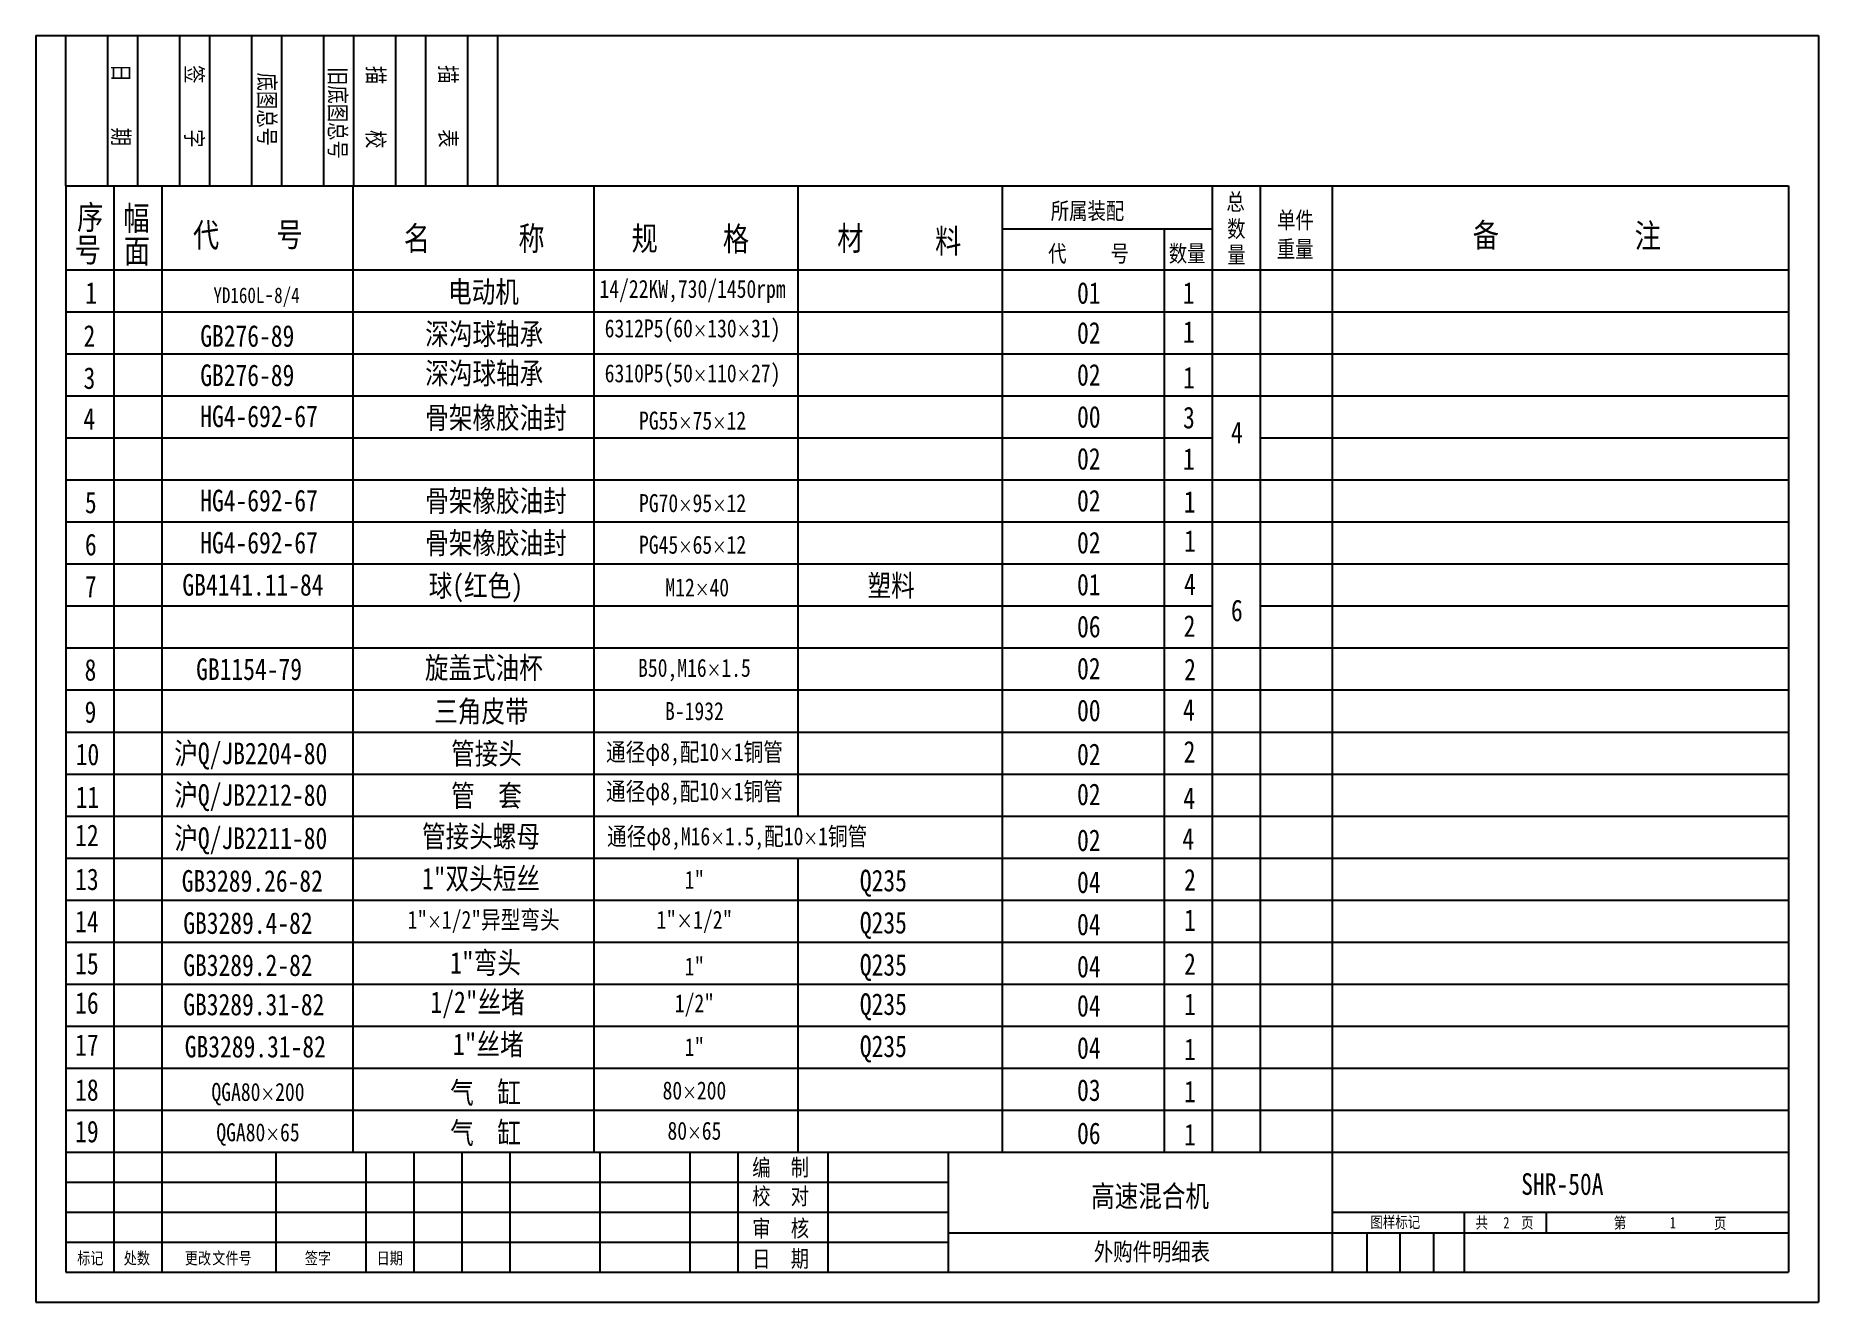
# Model space of a CAD drawing. Extents: x 196 to 493, y 195 to 406.
import ezdxf

# ---------------------------------------------------------------- set-up
doc = ezdxf.new("R2010")
doc.units = 0
doc.header["$LTSCALE"] = 10.5
doc.header["$MEASUREMENT"] = 0
doc.layers.get('0').update_dxf_attribs({"color": 2, "linetype": 'CONTINUOUS'})
doc.layers.add('SMPEN_THICK', color=7, linetype='CONTINUOUS')
doc.styles.add('HZDX', font='', dxfattribs={"width": 0.8, "height": 5.5})
doc.styles.get('HZDX').set_extended_font_data('SimSun')

msp = doc.modelspace()

# ---------------------------------------------------------------- linework, layer by layer
at = {"layer": 'SMPEN_THICK'}
for p, q in [((196, 406.49), (196, 195.49)), ((196, 406.49), (493, 406.49)), ((201, 381.49), (201, 406.49)), ((208, 381.49), (208, 406.49)), ((213, 381.49), (213, 406.49)), ((220, 381.49), (220, 406.49)), ((225, 381.49), (225, 406.49)), ((232, 381.49), (232, 406.49)), ((237, 381.49), (237, 406.49)), ((244, 381.49), (244, 406.49)), ((249, 381.49), (249, 406.49)), ((256, 381.49), (256, 406.49)), ((261, 381.49), (261, 406.49)), ((268, 381.49), (268, 406.49)), ((273, 381.49), (273, 406.49)), ((493, 406.49), (493, 195.49)), ((201, 381.49), (488, 381.49)), ((201, 381.49), (201, 200.49)), ((209, 381.49), (209, 200.49)), ((217, 381.49), (217, 220.49)), ((248.83, 381.49), (248.83, 220.49)), ((289, 381.49), (289, 220.49)), ((323, 381.49), (323, 276.49)), ((357, 381.49), (357, 220.49)), ((392, 381.49), (392, 220.49)), ((400, 381.49), (400, 220.49)), ((412, 381.49), (412, 200.49)), ((488, 381.49), (488, 200.49)), ((357, 374.3), (392, 374.3)), ((384, 374.3), (384, 220.49)), ((201, 367.49), (488, 367.49)), ((201, 362.69), (201, 200.49)), ((201, 360.49), (488, 360.49)), ((201, 353.49), (488, 353.49)), ((201, 346.49), (488, 346.49)), ((201, 339.49), (392, 339.49)), ((400, 339.49), (488, 339.49)), ((201, 332.49), (488, 332.49)), ((201, 325.49), (488, 325.49)), ((201, 318.49), (488, 318.49)), ((201, 311.49), (392, 311.49)), ((400, 311.49), (488, 311.49)), ((201, 304.49), (400, 304.49)), ((201, 304.42), (201, 200.49)), ((400, 304.49), (488, 304.49)), ((201, 297.49), (400, 297.49)), ((400, 297.49), (488, 297.49)), ((201, 290.49), (488, 290.49)), ((201, 283.49), (400, 283.49)), ((400, 283.49), (488, 283.49)), ((201, 276.49), (488, 276.49)), ((201, 269.49), (488, 269.49)), ((323, 269.49), (323, 220.49)), ((201, 262.49), (488, 262.49)), ((201, 255.49), (488, 255.49)), ((201, 248.49), (488, 248.49)), ((201, 241.49), (488, 241.49)), ((201, 234.49), (488, 234.49)), ((201, 227.49), (400, 227.49)), ((400, 227.49), (488, 227.49)), ((201, 220.49), (488, 220.49)), ((217, 220.49), (217, 200.49)), ((236, 220.49), (236, 200.49)), ((251, 220.49), (251, 200.49)), ((259, 220.49), (259, 200.49)), ((267, 220.49), (267, 200.49)), ((275, 220.49), (275, 200.49)), ((290, 220.49), (290, 200.49)), ((305, 220.49), (305, 200.49)), ((313, 220.49), (313, 200.49)), ((328, 220.49), (328, 200.49)), ((348, 220.49), (348, 200.49)), ((201, 215.49), (348, 215.49)), ((201, 210.49), (348, 210.49)), ((412, 210.49), (488, 210.49)), ((434, 210.49), (434, 200.49)), ((447.64, 210.49), (447.64, 207.09)), ((201, 205.49), (348, 205.49)), ((348, 207.08), (412, 207.08)), ((412, 207.08), (488, 207.08)), ((417.8, 207.08), (417.8, 200.49)), ((423.25, 207.08), (423.25, 200.49)), ((428.88, 207.08), (428.88, 200.49)), ((201, 200.49), (488, 200.49)), ((196, 195.49), (493, 195.49))]:
    msp.add_line(p, q, dxfattribs=at)

# ---------------------------------------------------------------- texts
at = {"color": 2, "linetype": 'ByBlock', "attachment_point": 5, "style": 'HZDX'}
for s, insert, char_height in [('14/22KW,730/1450rpm', (305.44, 363.88), 3), ('YD160L\\H3;-\\H2.6;8/4 ', (232.8, 363.13), 2.6), ('6312P5(60\\H2.2;×\\H3;130\\H2.2;×\\H3;31)', (305.44, 357.33), 3), ('6310P5(50\\H2.2;×\\H3;110\\H2.2;×\\H3;27)', (305.44, 349.85), 3), ('PG55\\H2.2;×\\H3;75\\H2.2;×\\H3;12', (305.44, 342.35), 3), ('PG70\\H2.2;×\\H3;95\\H2.2;×\\H3;12', (305.44, 328.6), 3), ('PG45\\H2.2;×\\H3;65\\H2.2;×\\H3;12', (305.44, 321.67), 3), ('M12\\H2.25;×\\H3;40', (306.22, 314.55), 3), ('B50,M16\\H2.25;×\\H3;1.5', (305.75, 300.79), 3), ('B-1932', (305.75, 293.95), 3), ('通径φ8,配10\\H2.25;×\\H3;1铜管', (305.75, 286.75), 3), ('通径φ8,配10\\H2.25;×\\H3;1铜管', (305.75, 280.2), 3), ('通径φ8,M16\\H2.25;×\\H3;1.5,配10\\H2.25;×\\H3;1铜管', (312.86, 272.71), 3), ('1"', (305.75, 265.87), 3), ('1"\\H2.25;×\\H3;1/2"异型弯头', (270.63, 258.85), 3), ('1"\\H2.6;×\\H3;1/2"', (305.75, 258.85), 3), ('1"', (305.75, 251.45), 3), ('1/2"', (305.75, 244.94), 3), ('1"', (305.75, 238.02), 3), ('QGA80\\H2.25;×\\H3;200', (233.04, 230.16), 3), ('80\\H2.25;×\\H3;200', (305.75, 230.76), 3), ('QGA80\\H2.25;×\\H3;65', (233.04, 223.44), 3), ('80\\H2.25;×\\H3;65', (305.75, 224.05), 3)]:
    msp.add_mtext(s, dxfattribs=dict(at, insert=insert, char_height=char_height))
at = {"layer": 'SMPEN_THICK', "style": 'HZDX', "width": 0.8}
for s, p in [('日     期', (208.83, 401.82)), ('签     字', (221.02, 401.57)), ('描     校', (251.25, 401.44)), ('描     表', (263.31, 401.57)), ('底图总号', (233.15, 400.33)), ('旧底图总号', (244.93, 401.26))]:
    msp.add_text(s, height=2.8, rotation=270, dxfattribs=at).set_placement(p)
for s, height, p in [('总', 2.8, (394.38, 377.41)), ('序', 4, (202.89, 374.23)), ('幅', 4, (210.61, 374.07)), ('所属装配', 2.8, (365.12, 375.9)), ('单件', 2.8, (402.83, 374.36)), ('代', 4, (222.21, 371.25)), ('号', 4, (236.11, 371.34)), ('名', 4, (257.35, 370.71)), ('称', 4, (276.43, 370.71)), ('规', 4, (295.28, 370.71)), ('格', 4, (310.48, 370.64)), ('材', 4, (329.54, 370.73)), ('料', 4, (345.84, 370.28)), ('数', 2.8, (394.5, 372.91)), ('备', 4, (435.42, 371.25)), ('注', 4, (462.39, 371.15)), ('号', 4, (202.52, 368.79)), ('面', 4, (210.7, 368.6)), ('代', 2.8, (364.69, 368.78)), ('号', 2.8, (375.08, 368.81)), ('数量', 2.8, (384.78, 368.8)), ('量', 2.8, (394.53, 368.59)), ('重量', 2.8, (402.78, 369.55)), ('1', 3.6, (204.26, 361.83)), ('电动机 ', 3.6, (264.72, 362.02)), ('01', 3.6, (369.5, 361.83)), ('1', 3.6, (387.12, 361.83)), ('2', 3.6, (203.97, 354.67)), ('GB276-89', 3.6, (223.42, 354.67)), ('深沟球轴承', 3.6, (260.91, 354.99)), ('02', 3.6, (369.5, 355.18)), ('1', 3.6, (387.14, 355.33)), ('3', 3.6, (203.97, 347.65)), ('GB276-89', 3.6, (223.42, 348.12)), ('深沟球轴承', 3.6, (260.91, 348.44)), ('02', 3.6, (369.5, 348.19)), ('1', 3.6, (387.16, 347.72)), ('HG4-692-67', 3.6, (223.42, 341.28)), ('骨架橡胶油封', 3.6, (260.91, 341.04)), ('00', 3.6, (369.5, 341.2)), ('3', 3.6, (387.16, 341.07)), ('4', 3.6, (203.96, 340.85)), ('4', 3.6, (395.14, 338.6)), ('02', 3.6, (369.5, 334.21)), ('1', 3.6, (387.14, 334.17)), ('5', 3.6, (204.21, 326.94)), ('HG4-692-67', 3.6, (223.42, 327.25)), ('骨架橡胶油封', 3.6, (260.91, 327.19)), ('02', 3.6, (369.5, 327.23)), ('1', 3.6, (387.29, 327.03)), ('HG4-692-67', 3.6, (223.42, 320.23)), ('骨架橡胶油封', 3.6, (260.91, 320.17)), ('02', 3.6, (369.5, 320.24)), ('1', 3.6, (387.33, 320.52)), ('6', 3.6, (204.21, 319.92)), ('7', 3.6, (204.21, 312.9)), ('GB4141.11-84', 3.6, (220.45, 313.21)), ('球(红色)', 3.6, (261.48, 313.06)), ('塑料', 3.6, (334.6, 313.1)), ('01', 3.6, (369.5, 313.25)), ('4', 3.6, (387.33, 313.34)), ('6', 3.6, (395.14, 308.95)), ('06', 3.6, (369.5, 306.26)), ('2', 3.6, (387.25, 306.35)), ('旋盖式油杯', 3.6, (260.84, 299.39)), ('8', 3.6, (204.15, 299.05)), ('GB1154-79', 3.6, (222.74, 299.16)), ('02', 3.6, (369.5, 299.27)), ('2', 3.6, (387.34, 299.11)), ('9', 3.6, (204.15, 292.03)), ('三角皮带', 3.6, (262.41, 292.12)), ('00', 3.6, (369.5, 292.29)), ('4', 3.6, (387.14, 292.36)), ('10', 3.6, (202.67, 284.97)), ('沪Q/JB2204-80', 3.6, (219.1, 285.13)), ('管接头', 3.6, (265.22, 285.11)), ('02', 3.6, (369.5, 284.97)), ('2', 3.6, (387.25, 285.4)), ('沪Q/JB2212-80', 3.6, (219.1, 278.2)), ('管  套', 3.6, (265.22, 278.09)), ('11', 3.6, (202.67, 277.84)), ('02', 3.6, (369.5, 278.31)), ('4', 3.6, (387.2, 277.65)), ('12', 3.6, (202.58, 271.48)), ('沪Q/JB2211-80', 3.6, (219.1, 271)), ('管接头螺母', 3.6, (260.37, 271.31)), ('02', 3.6, (369.5, 270.66)), ('4', 3.6, (387.05, 270.91)), ('13', 3.6, (202.58, 264.16)), ('GB3289.26-82', 3.6, (220.34, 263.89)), ('1"双头短丝', 3.6, (260.37, 264.29)), ('Q235', 3.6, (333.31, 263.95)), ('2', 3.6, (387.33, 264.08)), ('04', 3.6, (369.5, 263.67)), ('14', 3.6, (202.58, 257.14)), ('GB3289.4-82', 3.6, (220.59, 256.87)), ('Q235', 3.6, (333.31, 256.93)), ('04', 3.6, (369.5, 256.65)), ('1', 3.6, (387.33, 257.36)), ('15', 3.6, (202.58, 250.12)), ('GB3289.2-82', 3.6, (220.59, 249.85)), ('1"弯头', 3.6, (265.06, 250.25)), ('Q235', 3.6, (333.31, 249.91)), ('04', 3.6, (369.5, 249.63)), ('2', 3.6, (387.33, 250.05)), ('16', 3.6, (202.58, 243.57)), ('GB3289.31-82', 3.6, (220.59, 243.3)), ('1/2"丝堵', 3.6, (261.78, 243.7)), ('Q235', 3.6, (333.31, 243.36)), ('04', 3.6, (369.5, 243.1)), ('1', 3.6, (387.33, 243.33)), ('1"丝堵', 3.6, (265.52, 236.68)), ('17', 3.6, (202.58, 236.55)), ('GB3289.31-82', 3.6, (220.84, 236.28)), ('Q235', 3.6, (333.31, 236.34)), ('04', 3.6, (369.5, 236.07)), ('1', 3.6, (387.33, 235.83)), ('18', 3.6, (202.58, 229.07)), ('气  缸', 3.6, (265.06, 228.61)), ('03', 3.6, (369.5, 229.04)), ('1', 3.6, (387.33, 228.81)), ('气  缸', 3.6, (265.06, 221.9)), ('19', 3.6, (202.58, 222.14)), ('06', 3.6, (369.5, 221.85)), ('1', 3.6, (387.33, 221.62)), ('编', 2.8, (315.38, 216.54)), ('制', 2.8, (321.8, 216.57)), ('SHR-50A', 3.6, (443.49, 213.39)), ('校', 2.8, (315.38, 211.77)), ('对', 2.8, (321.8, 211.79)), ('高速混合机', 3.6, (371.84, 211.38)), ('审', 2.8, (315.38, 206.4)), ('核', 2.8, (321.8, 206.42)), ('图样标记', 1.9, (418.37, 207.89)), ('共', 1.9, (435.89, 207.8)), ('2', 1.9, (440.51, 207.8)), ('页', 1.9, (443.48, 207.8)), ('第', 1.9, (458.92, 207.78)), ('1', 1.9, (468.24, 207.8)), ('页', 1.9, (475.61, 207.71)), ('外购件明细表', 2.957, (372.3, 202.44)), ('标记', 2, (202.92, 201.84)), ('处数', 2, (210.68, 201.84)), ('更改', 2, (220.86, 201.84)), ('文件号', 2, (225.43, 201.84)), ('签字', 2, (240.85, 201.84)), ('日期', 2, (252.8, 201.84)), ('日', 2.8, (315.38, 201.33)), ('期', 2.8, (321.8, 201.36))]:
    msp.add_text(s, height=height, dxfattribs=at).set_placement(p)

doc.saveas('drawing.dxf')
